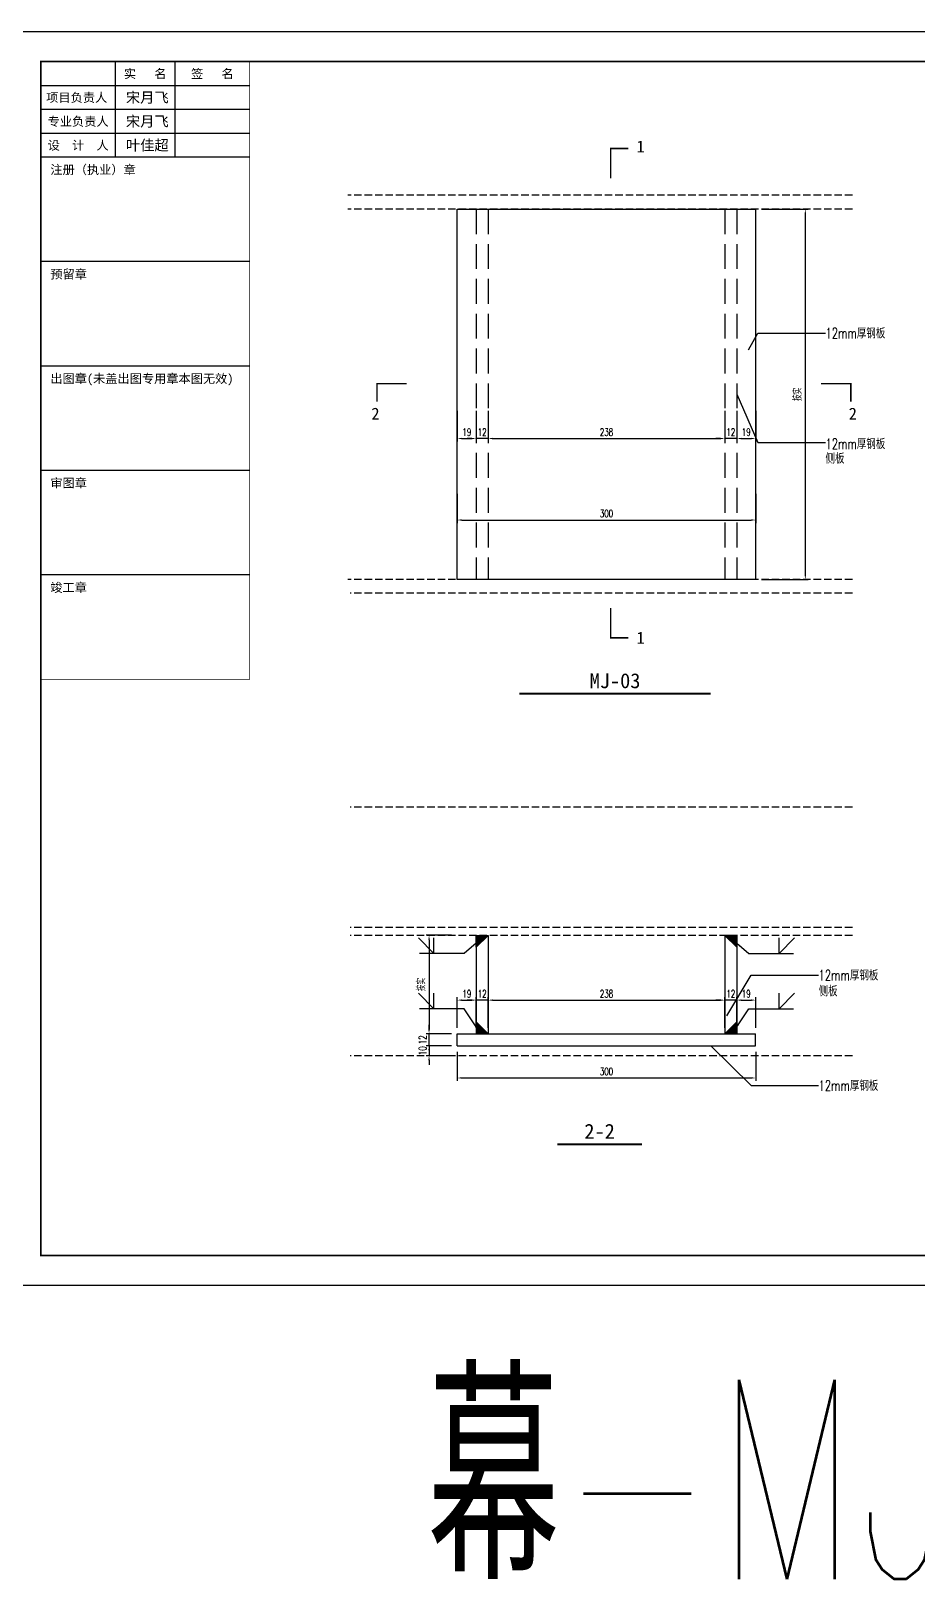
# Model space of a CAD drawing. Extents: x -104256 to -27901, y -155913 to -111823.
# Drawn here: x -87001 to -86110, y -149984 to -148428 of the extents above; entities that cross this region are included whole.
import ezdxf
from ezdxf.enums import TextEntityAlignment as Align

# ---------------------------------------------------------------- set-up
doc = ezdxf.new("R2010")
doc.units = 0
doc.linetypes.add('__DASH', pattern=[0.35, 0.25, -0.1])
doc.linetypes.add('ZN-DASH', pattern=[0.35, 0.25, -0.1])
for name, color, linetype in [('!ZN1-文字-7', 7, 'Continuous'), ('!ZN1-标注-173', 173, 'Continuous'), ('!ZN5-钢材断面-2', 2, 'Continuous'), ('!ZN6-虚线-8', 8, 'ZN-DASH'), ('!ZN7-符号-173', 173, 'Continuous'), ('!ZN7-索引-3', 3, 'Continuous'), ('0-cxFrame', 155, 'Continuous'), ('qianming', 155, 'Continuous')]:
    doc.layers.add(name, color=color, linetype=linetype)
doc.layers.add('0-cxText', color=131, linetype='Continuous', lineweight=25)
doc.layers.add('细线', color=11, linetype='Continuous', lineweight=9)
doc.styles.add('cx_biaoti', font='')
doc.styles.add('cx_tuming', font='simhei.ttf')
doc.styles.add('cx_tuqian1', font='')
doc.styles.add('ZNDimTStyle', font='ROMANS.shx', dxfattribs={"width": 0.7, "bigfont": 'CHINESE.shx'})
doc.styles.add('ZNTextStyle', font='ROMANS.shx', dxfattribs={"width": 0.7, "bigfont": 'CHINESE.shx'})
doc.styles.add('中南符号', font='simhei.ttf')
doc.styles.add('图框宋体', font='', dxfattribs={"width": 0.75})
doc.styles.add('黑体', font='simhei.ttf', dxfattribs={"height": 12})
doc.styles.get('cx_biaoti').set_extended_font_data('SimSun')
doc.styles.get('cx_tuqian1').set_extended_font_data('SimSun')
doc.styles.get('图框宋体').set_extended_font_data('SimSun')
doc.dimstyles.new('ZN机械-3', dxfattribs={"dimscale": 3, "dimtxt": 2.5, "dimasz": 1.5, "dimexe": 1, "dimexo": 2, "dimgap": 0.9, "dimtad": 1, "dimdec": 0, "dimzin": 0, "dimdsep": 46, "dimtxsty": 'ZNDimTStyle', "dimcen": 2.5, "dimdle": 1, "dimclrd": 173, "dimclre": 173, "dimclrt": 7, "dimazin": 2, "dimtfac": 1, "dimtdec": 4, "dimtix": 1, "dimtmove": 2, "dimatfit": 3, "dimfxl": 0, "dimfrac": 2, "dimtolj": 1, "dimtzin": 0, "dimarcsym": 0})

# ---------------------------------------------------------------- blocks, each defined once
blk = doc.blocks.new('zjcx_lan_xinxi(Dragon)')
for p, q in [((7000, -3200), (0, -3200)), ((7000, -6700), (0, -6700)), ((7000, -10200), (0, -10200)), ((7000, -13700), (0, -13700)), ((7000, -17200), (0, -17200))]:
    blk.add_line(p, q)
at = {"const_width": 25}
blk.add_lwpolyline([(0, -20700), (7000, -20700), (7000, 0), (0, 0)], close=True, dxfattribs=at)
for points in [[(2500, -3200), (2500, 0)], [(4500, -3200), (4500, 0)], [(0, -800), (7000, -800)], [(0, -1600), (7000, -1600)], [(0, -2400), (7000, -2400)]]:
    blk.add_lwpolyline(points)
for points in [[(7000, -3200), (7000, 0)], [(0, -3200), (7000, -3200)], [(0, -20700), (7000, -20700), (7000, -3200)], [(0, -20700), (7000, -20700)]]:
    blk.add_lwpolyline(points, dxfattribs=at)
at = {"style": '图框宋体'}
for s, p in [('实   名', (3500, -400)), ('签   名', (5750, -400)), ('项目负责人', (1204, -1200)), ('专业负责人', (1250, -2000)), ('设  计  人', (1250, -2800))]:
    blk.add_text(s, height=300, dxfattribs=at).set_placement(p, align=Align.MIDDLE)
for s, p in [('注册（执业）章', (318, -3771)), ('预留章', (318, -7271)), ('出图章(未盖出图专用章本图无效)', (318, -10771)), ('审图章', (318, -14271)), ('竣工章', (318, -17771))]:
    blk.add_text(s, height=300, dxfattribs=at).set_placement(p)
blk = doc.blocks.new('T-信息(Dragon)')
at = {"layer": '0-cxFrame'}
blk.add_blockref('zjcx_lan_xinxi(Dragon)', (0, 0), dxfattribs=at)
at = {"layer": 'qianming', "color": 3, "style": 'cx_biaoti'}
for s, p in [('宋月飞', (3569, -1203)), ('宋月飞', (3569, -2003)), ('叶佳超', (3569, -2803))]:
    blk.add_text(s, height=350, dxfattribs=at).set_placement(p, align=Align.MIDDLE_CENTER)
blk = doc.blocks.new('TK22.A2 L(Dragon)')
at = {"layer": '0-cxFrame', "color": 7, "const_width": 0.5}
blk.add_lwpolyline([(0, 0), (-594, 0), (-594, 420), (0, 420)], close=True, dxfattribs=at)
at = {"layer": '0-cxFrame', "const_width": 0.5}
blk.add_lwpolyline([(-80, 10), (-574, 10), (-574, 410), (-80, 410)], close=True, dxfattribs=at)
at = {"layer": '0-cxFrame', "xscale": 0.01, "yscale": 0.01, "zscale": 0.01}
blk.add_blockref('T-信息(Dragon)', (-574, 410), dxfattribs=at)
at = {"style": '黑体', "flags": 4}
blk.add_attdef('图幅', text='', height=3.3, dxfattribs=at).set_placement((-40, 3), align=Align.RIGHT)
at = {"layer": '0-cxText', "flags": 4}
for tag, height, style, p in [('建设单位', 3.5, 'cx_tuming', (-45, 240)), ('项目名称', 3.5, 'cx_tuming', (-45, 210)), ('子项名称', 3.5, 'cx_tuming', (-45, 180)), ('工程编号', 3.3, 'cx_tuqian1', (-35, 165)), ('图名1', 3.5, 'cx_tuming', (-45, 87)), ('图名2', 3.5, 'cx_tuming', (-45, 79)), ('图名3', 3.5, 'cx_tuming', (-45, 71)), ('出图日期', 3.3, 'cx_tuqian1', (-39, 60)), ('专业', 3.3, 'cx_tuqian1', (-55, 52)), ('图号', 3.3, 'cx_tuqian1', (-55, 44)), ('版次', 3.3, 'cx_tuqian1', (-20, 44))]:
    blk.add_attdef(tag, text='', height=height, dxfattribs=dict(at, style=style)).set_placement(p, align=Align.MIDDLE)
at = {"layer": 'Defpoints', "color": 6, "flags": 4}
for tag, height, style, p in [('tufu', 3.3, '黑体', (-12, 12)), ('dwfname', 4, 'cx_tuqian1', (-80, 3))]:
    blk.add_attdef(tag, text='', height=height, dxfattribs=dict(at, style=style)).set_placement(p, align=Align.RIGHT)
blk = doc.blocks.new('*D131')
at = {"layer": '!ZN1-标注-173', "color": 173, "lineweight": -2, "ltscale": 30, "transparency": 16777216}
for p, q in [((-86572.6, -149453.7), (-86572.6, -149483.1)), ((-86272.6, -149453.7), (-86272.6, -149483.1)), ((-86568.1, -149480.1), (-86277.1, -149480.1))]:
    blk.add_line(p, q, dxfattribs=at)
at = {"layer": '!ZN1-标注-173', "color": 173, "ltscale": 30, "transparency": 16777216}
for points in [[(-86568.1, -149479.3), (-86568.1, -149480.8), (-86572.6, -149480.1)], [(-86277.1, -149479.3), (-86277.1, -149480.8), (-86272.6, -149480.1)]]:
    blk.add_solid(points, dxfattribs=at)
at = {"layer": 'Defpoints', "color": 0, "ltscale": 30, "transparency": 16777216}
for p in [(-86572.6, -149447.7), (-86272.6, -149447.7), (-86272.6, -149480.1)]:
    blk.add_point(p, dxfattribs=at)
at = {"layer": '!ZN1-标注-173', "color": 7, "ltscale": 30, "transparency": 16777216, "insert": (-86422.6, -149473.6), "char_height": 7.5, "attachment_point": 5, "style": 'ZNDimTStyle'}
blk.add_mtext('\\A1;300', dxfattribs=at)
blk = doc.blocks.new('*D132')
at = {"layer": '!ZN1-标注-173', "color": 173, "lineweight": -2, "ltscale": 30, "transparency": 16777216}
for p, q in [((-86601, -149431.2), (-86601, -149426.7)), ((-86578.6, -149435.7), (-86604, -149435.7)), ((-86578.6, -149447.7), (-86604, -149447.7)), ((-86601, -149447.7), (-86601, -149435.7)), ((-86601, -149452.2), (-86601, -149456.7))]:
    blk.add_line(p, q, dxfattribs=at)
at = {"layer": '!ZN1-标注-173', "color": 173, "ltscale": 30, "transparency": 16777216}
for points in [[(-86601.8, -149431.2), (-86600.3, -149431.2), (-86601, -149435.7)], [(-86601.8, -149452.2), (-86600.3, -149452.2), (-86601, -149447.7)]]:
    blk.add_solid(points, dxfattribs=at)
at = {"layer": 'Defpoints', "color": 0, "ltscale": 30, "transparency": 16777216}
for p in [(-86601, -149435.7), (-86572.6, -149435.7), (-86572.6, -149447.7)]:
    blk.add_point(p, dxfattribs=at)
at = {"layer": '!ZN1-标注-173', "color": 7, "ltscale": 30, "transparency": 16777216, "insert": (-86607.5, -149441.7), "char_height": 7.5, "attachment_point": 5, "rotation": 90, "style": 'ZNDimTStyle'}
blk.add_mtext('\\A1;12', dxfattribs=at)
blk = doc.blocks.new('*D133')
at = {"layer": '!ZN1-标注-173', "color": 173, "lineweight": -2, "ltscale": 30, "transparency": 16777216}
for p, q in [((-86578.6, -149336.7), (-86604, -149336.7)), ((-86601, -149341.2), (-86601, -149431.2)), ((-86578.6, -149435.7), (-86604, -149435.7))]:
    blk.add_line(p, q, dxfattribs=at)
at = {"layer": '!ZN1-标注-173', "color": 173, "ltscale": 30, "transparency": 16777216}
for points in [[(-86601.8, -149341.2), (-86600.3, -149341.2), (-86601, -149336.7)], [(-86601.8, -149431.2), (-86600.3, -149431.2), (-86601, -149435.7)]]:
    blk.add_solid(points, dxfattribs=at)
at = {"layer": 'Defpoints', "color": 0, "ltscale": 30, "transparency": 16777216}
for p in [(-86572.6, -149336.7), (-86601, -149435.7), (-86572.6, -149435.7)]:
    blk.add_point(p, dxfattribs=at)
at = {"layer": '!ZN1-标注-173', "color": 7, "ltscale": 30, "transparency": 16777216, "insert": (-86608.5, -149386.2), "char_height": 7.5, "attachment_point": 5, "rotation": 90, "style": 'ZNDimTStyle'}
blk.add_mtext('\\A1;按实', dxfattribs=at)
blk = doc.blocks.new('*D134')
at = {"layer": '!ZN1-标注-173', "color": 173, "lineweight": -2, "ltscale": 30, "transparency": 16777216}
for p, q in [((-86578.6, -149447.7), (-86604, -149447.7)), ((-86601, -149443.2), (-86601, -149438.7)), ((-86601, -149447.7), (-86601, -149457.7)), ((-86578.6, -149457.7), (-86604, -149457.7)), ((-86601, -149462.2), (-86601, -149466.7))]:
    blk.add_line(p, q, dxfattribs=at)
at = {"layer": '!ZN1-标注-173', "color": 173, "ltscale": 30, "transparency": 16777216}
for points in [[(-86601.8, -149443.2), (-86600.3, -149443.2), (-86601, -149447.7)], [(-86601.8, -149462.2), (-86600.3, -149462.2), (-86601, -149457.7)]]:
    blk.add_solid(points, dxfattribs=at)
at = {"layer": 'Defpoints', "color": 0, "ltscale": 30, "transparency": 16777216}
for p in [(-86572.6, -149447.7), (-86601, -149457.7), (-86572.6, -149457.7)]:
    blk.add_point(p, dxfattribs=at)
at = {"layer": '!ZN1-标注-173', "color": 7, "ltscale": 30, "transparency": 16777216, "insert": (-86607.5, -149452.7), "char_height": 7.5, "attachment_point": 5, "rotation": 90, "style": 'ZNDimTStyle'}
blk.add_mtext('\\A1;10', dxfattribs=at)
blk = doc.blocks.new('*D135')
at = {"layer": '!ZN1-标注-173', "color": 173, "lineweight": -2, "ltscale": 30, "transparency": 16777216}
for p, q in [((-86572.6, -149429.7), (-86572.6, -149398.8)), ((-86568.1, -149401.8), (-86558.1, -149401.8)), ((-86553.6, -149429.7), (-86553.6, -149398.8))]:
    blk.add_line(p, q, dxfattribs=at)
at = {"layer": '!ZN1-标注-173', "color": 173, "ltscale": 30, "transparency": 16777216}
for points in [[(-86568.1, -149401.1), (-86568.1, -149402.6), (-86572.6, -149401.8)], [(-86558.1, -149401.1), (-86558.1, -149402.6), (-86553.6, -149401.8)]]:
    blk.add_solid(points, dxfattribs=at)
at = {"layer": 'Defpoints', "color": 0, "ltscale": 30, "transparency": 16777216}
for p in [(-86553.6, -149401.8), (-86572.6, -149435.7), (-86553.6, -149435.7)]:
    blk.add_point(p, dxfattribs=at)
at = {"layer": '!ZN1-标注-173', "color": 7, "ltscale": 30, "transparency": 16777216, "insert": (-86563.1, -149395.4), "char_height": 7.5, "attachment_point": 5, "style": 'ZNDimTStyle'}
blk.add_mtext('\\A1;19', dxfattribs=at)
blk = doc.blocks.new('*D136')
at = {"layer": '!ZN1-标注-173', "color": 173, "lineweight": -2, "ltscale": 30, "transparency": 16777216}
for p, q in [((-86558.1, -149401.8), (-86562.6, -149401.8)), ((-86553.6, -149429.7), (-86553.6, -149398.8)), ((-86541.6, -149401.8), (-86553.6, -149401.8)), ((-86541.6, -149429.7), (-86541.6, -149398.8)), ((-86537.1, -149401.8), (-86532.6, -149401.8))]:
    blk.add_line(p, q, dxfattribs=at)
at = {"layer": '!ZN1-标注-173', "color": 173, "ltscale": 30, "transparency": 16777216}
for points in [[(-86558.1, -149401.1), (-86558.1, -149402.6), (-86553.6, -149401.8)], [(-86537.1, -149401.1), (-86537.1, -149402.6), (-86541.6, -149401.8)]]:
    blk.add_solid(points, dxfattribs=at)
at = {"layer": 'Defpoints', "color": 0, "ltscale": 30, "transparency": 16777216}
for p in [(-86553.6, -149401.8), (-86553.6, -149435.7), (-86541.6, -149435.7)]:
    blk.add_point(p, dxfattribs=at)
at = {"layer": '!ZN1-标注-173', "color": 7, "ltscale": 30, "transparency": 16777216, "insert": (-86547.6, -149395.4), "char_height": 7.5, "attachment_point": 5, "style": 'ZNDimTStyle'}
blk.add_mtext('\\A1;12', dxfattribs=at)
blk = doc.blocks.new('*D137')
at = {"layer": '!ZN1-标注-173', "color": 173, "lineweight": -2, "ltscale": 30, "transparency": 16777216}
for p, q in [((-86541.6, -149429.7), (-86541.6, -149398.8)), ((-86537.1, -149401.8), (-86308.1, -149401.8)), ((-86303.6, -149429.7), (-86303.6, -149398.8))]:
    blk.add_line(p, q, dxfattribs=at)
at = {"layer": '!ZN1-标注-173', "color": 173, "ltscale": 30, "transparency": 16777216}
for points in [[(-86537.1, -149401.1), (-86537.1, -149402.6), (-86541.6, -149401.8)], [(-86308.1, -149401.1), (-86308.1, -149402.6), (-86303.6, -149401.8)]]:
    blk.add_solid(points, dxfattribs=at)
at = {"layer": 'Defpoints', "color": 0, "ltscale": 30, "transparency": 16777216}
for p in [(-86303.6, -149401.8), (-86541.6, -149435.7), (-86303.6, -149435.7)]:
    blk.add_point(p, dxfattribs=at)
at = {"layer": '!ZN1-标注-173', "color": 7, "ltscale": 30, "transparency": 16777216, "insert": (-86422.6, -149395.4), "char_height": 7.5, "attachment_point": 5, "style": 'ZNDimTStyle'}
blk.add_mtext('\\A1;238', dxfattribs=at)
blk = doc.blocks.new('*D138')
at = {"layer": '!ZN1-标注-173', "color": 173, "lineweight": -2, "ltscale": 30, "transparency": 16777216}
for p, q in [((-86308.1, -149401.8), (-86312.6, -149401.8)), ((-86303.6, -149429.7), (-86303.6, -149398.8)), ((-86291.6, -149401.8), (-86303.6, -149401.8)), ((-86291.6, -149429.7), (-86291.6, -149398.8)), ((-86287.1, -149401.8), (-86282.6, -149401.8))]:
    blk.add_line(p, q, dxfattribs=at)
at = {"layer": '!ZN1-标注-173', "color": 173, "ltscale": 30, "transparency": 16777216}
for points in [[(-86308.1, -149401.1), (-86308.1, -149402.6), (-86303.6, -149401.8)], [(-86287.1, -149401.1), (-86287.1, -149402.6), (-86291.6, -149401.8)]]:
    blk.add_solid(points, dxfattribs=at)
at = {"layer": 'Defpoints', "color": 0, "ltscale": 30, "transparency": 16777216}
for p in [(-86303.6, -149401.8), (-86303.6, -149435.7), (-86291.6, -149435.7)]:
    blk.add_point(p, dxfattribs=at)
at = {"layer": '!ZN1-标注-173', "color": 7, "ltscale": 30, "transparency": 16777216, "insert": (-86297.6, -149395.4), "char_height": 7.5, "attachment_point": 5, "style": 'ZNDimTStyle'}
blk.add_mtext('\\A1;12', dxfattribs=at)
blk = doc.blocks.new('*D139')
at = {"layer": '!ZN1-标注-173', "color": 173, "lineweight": -2, "ltscale": 30, "transparency": 16777216}
for p, q in [((-86291.6, -149429.7), (-86291.6, -149398.8)), ((-86287.1, -149401.8), (-86277.1, -149401.8)), ((-86272.6, -149429.7), (-86272.6, -149398.8))]:
    blk.add_line(p, q, dxfattribs=at)
at = {"layer": '!ZN1-标注-173', "color": 173, "ltscale": 30, "transparency": 16777216}
for points in [[(-86287.1, -149401.1), (-86287.1, -149402.6), (-86291.6, -149401.8)], [(-86277.1, -149401.1), (-86277.1, -149402.6), (-86272.6, -149401.8)]]:
    blk.add_solid(points, dxfattribs=at)
at = {"layer": 'Defpoints', "color": 0, "ltscale": 30, "transparency": 16777216}
for p in [(-86272.6, -149401.8), (-86291.6, -149435.7), (-86272.6, -149435.7)]:
    blk.add_point(p, dxfattribs=at)
at = {"layer": '!ZN1-标注-173', "color": 7, "ltscale": 30, "transparency": 16777216, "insert": (-86282.1, -149395.4), "char_height": 7.5, "attachment_point": 5, "style": 'ZNDimTStyle'}
blk.add_mtext('\\A1;19', dxfattribs=at)
blk = doc.blocks.new('*D140')
at = {"layer": '!ZN1-标注-173', "color": 173, "lineweight": -2, "ltscale": 30, "transparency": 16777216}
for p, q in [((-86572.6, -148809.5), (-86572.6, -148840.4)), ((-86553.6, -148809.5), (-86553.6, -148840.4)), ((-86568.1, -148837.4), (-86558.1, -148837.4))]:
    blk.add_line(p, q, dxfattribs=at)
at = {"layer": '!ZN1-标注-173', "color": 173, "ltscale": 30, "transparency": 16777216}
for points in [[(-86568.1, -148836.6), (-86568.1, -148838.1), (-86572.6, -148837.4)], [(-86558.1, -148836.6), (-86558.1, -148838.1), (-86553.6, -148837.4)]]:
    blk.add_solid(points, dxfattribs=at)
at = {"layer": 'Defpoints', "color": 0, "ltscale": 30, "transparency": 16777216}
for p in [(-86572.6, -148803.5), (-86553.6, -148803.5), (-86553.6, -148837.4)]:
    blk.add_point(p, dxfattribs=at)
at = {"layer": '!ZN1-标注-173', "color": 7, "ltscale": 30, "transparency": 16777216, "insert": (-86563.1, -148830.9), "char_height": 7.5, "attachment_point": 5, "style": 'ZNDimTStyle'}
blk.add_mtext('\\A1;19', dxfattribs=at)
blk = doc.blocks.new('*D141')
at = {"layer": '!ZN1-标注-173', "color": 173, "lineweight": -2, "ltscale": 30, "transparency": 16777216}
for p, q in [((-86553.6, -148809.5), (-86553.6, -148840.4)), ((-86541.6, -148809.5), (-86541.6, -148840.4)), ((-86558.1, -148837.4), (-86562.6, -148837.4)), ((-86541.6, -148837.4), (-86553.6, -148837.4)), ((-86537.1, -148837.4), (-86532.6, -148837.4))]:
    blk.add_line(p, q, dxfattribs=at)
at = {"layer": '!ZN1-标注-173', "color": 173, "ltscale": 30, "transparency": 16777216}
for points in [[(-86558.1, -148836.6), (-86558.1, -148838.1), (-86553.6, -148837.4)], [(-86537.1, -148836.6), (-86537.1, -148838.1), (-86541.6, -148837.4)]]:
    blk.add_solid(points, dxfattribs=at)
at = {"layer": 'Defpoints', "color": 0, "ltscale": 30, "transparency": 16777216}
for p in [(-86553.6, -148803.5), (-86541.6, -148803.5), (-86553.6, -148837.4)]:
    blk.add_point(p, dxfattribs=at)
at = {"layer": '!ZN1-标注-173', "color": 7, "ltscale": 30, "transparency": 16777216, "insert": (-86547.6, -148830.9), "char_height": 7.5, "attachment_point": 5, "style": 'ZNDimTStyle'}
blk.add_mtext('\\A1;12', dxfattribs=at)
blk = doc.blocks.new('*D142')
at = {"layer": '!ZN1-标注-173', "color": 173, "lineweight": -2, "ltscale": 30, "transparency": 16777216}
for p, q in [((-86541.6, -148809.5), (-86541.6, -148840.4)), ((-86303.6, -148809.5), (-86303.6, -148840.4)), ((-86537.1, -148837.4), (-86308.1, -148837.4))]:
    blk.add_line(p, q, dxfattribs=at)
at = {"layer": '!ZN1-标注-173', "color": 173, "ltscale": 30, "transparency": 16777216}
for points in [[(-86537.1, -148836.6), (-86537.1, -148838.1), (-86541.6, -148837.4)], [(-86308.1, -148836.6), (-86308.1, -148838.1), (-86303.6, -148837.4)]]:
    blk.add_solid(points, dxfattribs=at)
at = {"layer": 'Defpoints', "color": 0, "ltscale": 30, "transparency": 16777216}
for p in [(-86541.6, -148803.5), (-86303.6, -148803.5), (-86303.6, -148837.4)]:
    blk.add_point(p, dxfattribs=at)
at = {"layer": '!ZN1-标注-173', "color": 7, "ltscale": 30, "transparency": 16777216, "insert": (-86422.6, -148830.9), "char_height": 7.5, "attachment_point": 5, "style": 'ZNDimTStyle'}
blk.add_mtext('\\A1;238', dxfattribs=at)
blk = doc.blocks.new('*D143')
at = {"layer": '!ZN1-标注-173', "color": 173, "lineweight": -2, "ltscale": 30, "transparency": 16777216}
for p, q in [((-86303.6, -148809.5), (-86303.6, -148840.4)), ((-86291.6, -148809.5), (-86291.6, -148840.4)), ((-86308.1, -148837.4), (-86312.6, -148837.4)), ((-86291.6, -148837.4), (-86303.6, -148837.4)), ((-86287.1, -148837.4), (-86282.6, -148837.4))]:
    blk.add_line(p, q, dxfattribs=at)
at = {"layer": '!ZN1-标注-173', "color": 173, "ltscale": 30, "transparency": 16777216}
for points in [[(-86308.1, -148836.6), (-86308.1, -148838.1), (-86303.6, -148837.4)], [(-86287.1, -148836.6), (-86287.1, -148838.1), (-86291.6, -148837.4)]]:
    blk.add_solid(points, dxfattribs=at)
at = {"layer": 'Defpoints', "color": 0, "ltscale": 30, "transparency": 16777216}
for p in [(-86303.6, -148803.5), (-86291.6, -148803.5), (-86303.6, -148837.4)]:
    blk.add_point(p, dxfattribs=at)
at = {"layer": '!ZN1-标注-173', "color": 7, "ltscale": 30, "transparency": 16777216, "insert": (-86297.6, -148830.9), "char_height": 7.5, "attachment_point": 5, "style": 'ZNDimTStyle'}
blk.add_mtext('\\A1;12', dxfattribs=at)
blk = doc.blocks.new('*D144')
at = {"layer": '!ZN1-标注-173', "color": 173, "lineweight": -2, "ltscale": 30, "transparency": 16777216}
for p, q in [((-86291.6, -148809.5), (-86291.6, -148840.4)), ((-86272.6, -148809.5), (-86272.6, -148840.4)), ((-86287.1, -148837.4), (-86277.1, -148837.4))]:
    blk.add_line(p, q, dxfattribs=at)
at = {"layer": '!ZN1-标注-173', "color": 173, "ltscale": 30, "transparency": 16777216}
for points in [[(-86287.1, -148836.6), (-86287.1, -148838.1), (-86291.6, -148837.4)], [(-86277.1, -148836.6), (-86277.1, -148838.1), (-86272.6, -148837.4)]]:
    blk.add_solid(points, dxfattribs=at)
at = {"layer": 'Defpoints', "color": 0, "ltscale": 30, "transparency": 16777216}
for p in [(-86291.6, -148803.5), (-86272.6, -148803.5), (-86272.6, -148837.4)]:
    blk.add_point(p, dxfattribs=at)
at = {"layer": '!ZN1-标注-173', "color": 7, "ltscale": 30, "transparency": 16777216, "insert": (-86282.1, -148830.9), "char_height": 7.5, "attachment_point": 5, "style": 'ZNDimTStyle'}
blk.add_mtext('\\A1;19', dxfattribs=at)
blk = doc.blocks.new('*D145')
at = {"layer": '!ZN1-标注-173', "color": 173, "lineweight": -2, "ltscale": 30, "transparency": 16777216}
for p, q in [((-86572.6, -148892.9), (-86572.6, -148922.3)), ((-86272.6, -148892.9), (-86272.6, -148922.3)), ((-86568.1, -148919.3), (-86277.1, -148919.3))]:
    blk.add_line(p, q, dxfattribs=at)
at = {"layer": '!ZN1-标注-173', "color": 173, "ltscale": 30, "transparency": 16777216}
for points in [[(-86568.1, -148918.5), (-86568.1, -148920), (-86572.6, -148919.3)], [(-86277.1, -148918.5), (-86277.1, -148920), (-86272.6, -148919.3)]]:
    blk.add_solid(points, dxfattribs=at)
at = {"layer": 'Defpoints', "color": 0, "ltscale": 30, "transparency": 16777216}
for p in [(-86572.6, -148886.9), (-86272.6, -148886.9), (-86272.6, -148919.3)]:
    blk.add_point(p, dxfattribs=at)
at = {"layer": '!ZN1-标注-173', "color": 7, "ltscale": 30, "transparency": 16777216, "insert": (-86422.6, -148912.8), "char_height": 7.5, "attachment_point": 5, "style": 'ZNDimTStyle'}
blk.add_mtext('\\A1;300', dxfattribs=at)
blk = doc.blocks.new('*D146')
at = {"layer": '!ZN1-标注-173', "color": 173, "lineweight": -2, "ltscale": 30, "transparency": 16777216}
for p, q in [((-86266.6, -148606.9, 0), (-86219.7, -148606.9, 0)), ((-86222.7, -148611.4, 0), (-86222.7, -148974.4, 0)), ((-86266.6, -148978.9, 0), (-86219.7, -148978.9, 0))]:
    blk.add_line(p, q, dxfattribs=at)
at = {"layer": '!ZN1-标注-173', "color": 173, "ltscale": 30, "transparency": 16777216}
for points in [[(-86223.4, -148611.4, 0), (-86221.9, -148611.4, 0), (-86222.7, -148606.9, 0)], [(-86223.4, -148974.4, 0), (-86221.9, -148974.4, 0), (-86222.7, -148978.9, 0)]]:
    blk.add_solid(points, dxfattribs=at)
at = {"layer": 'Defpoints', "color": 0, "ltscale": 30, "transparency": 16777216}
for p in [(-86272.6, -148606.9), (-86272.6, -148978.9), (-86222.7, -148978.9, 0)]:
    blk.add_point(p, dxfattribs=at)
at = {"layer": '!ZN1-标注-173', "color": 7, "ltscale": 30, "transparency": 16777216, "insert": (-86230.1, -148792.9, 0), "char_height": 7.5, "attachment_point": 5, "rotation": 90, "style": 'ZNDimTStyle'}
blk.add_mtext('\\A1;按实', dxfattribs=at)
blk = doc.blocks.new('Zsymbol-Profile')
at = {"const_width": 0.5}
blk.add_lwpolyline([(0, -6), (0, 0), (10, 0)], dxfattribs=at)
at = {"color": 0, "style": '中南符号', "flags": 8}
for tag, height, p in [('索引图号', 3, (5, 2.84)), ('编号', 4, (0, -10.06))]:
    blk.add_attdef(tag, text='', height=height, dxfattribs=at).set_placement(p, align=Align.MIDDLE_CENTER)
blk = doc.blocks.new('*U125')
at = {"const_width": 0.7}
blk.add_lwpolyline([(0, 0), (28.42, 0)], dxfattribs=at)
at = {"color": 0, "style": '中南符号', "flags": 8}
blk.add_attdef('图名', text='', height=5, dxfattribs=at).set_placement((14.21, 1.85), align=Align.CENTER)
blk.add_attdef('比例', (31.22, 1.85), '', height=4, dxfattribs=at)
blk = doc.blocks.new('*U126')
at = {"const_width": 0.7}
blk.add_lwpolyline([(0, 0), (64.19, 0)], dxfattribs=at)
at = {"color": 0, "style": '中南符号', "flags": 8}
blk.add_attdef('图名', text='', height=5, dxfattribs=at).set_placement((32.09, 1.85), align=Align.CENTER)
blk.add_attdef('比例', (66.99, 1.85), '', height=4, dxfattribs=at)
blk = doc.blocks.new('20250902091300')
at = {"layer": '细线', "ltscale": 30}
h = blk.add_hatch(color=8, dxfattribs=at)
h.dxf.hatch_style = 1
h.paths.add_polyline_path([(-131, 109), (-131, 121), (-119, 121)])
h = blk.add_hatch(color=8, dxfattribs=at)
h.dxf.hatch_style = 1
h.paths.add_polyline_path([(131, 109), (131, 121), (119, 121)])
h = blk.add_hatch(color=8, dxfattribs=at)
h.dxf.hatch_style = 1
h.paths.add_polyline_path([(-131, 34), (-131, 22), (-119, 22)])
h = blk.add_hatch(color=8, dxfattribs=at)
h.dxf.hatch_style = 1
h.paths.add_polyline_path([(131, 34), (131, 22), (119, 22)])
at = {"layer": '!ZN5-钢材断面-2'}
for p, q in [((-131, 121), (-131, 22)), ((-119, 121), (-119, 22)), ((119, 121), (119, 22)), ((131, 121), (131, 22)), ((-150, 22), (150, 22)), ((-150, 10), (-150, 22)), ((150, 10), (150, 22)), ((-150, 10), (150, 10))]:
    blk.add_line(p, q, dxfattribs=at)
at = {"ltscale": 30}
for points in [[(-131, 109), (-131, 121), (-119, 121)], [(131, 109), (131, 121), (119, 121)], [(-131, 34), (-131, 22), (-119, 22)], [(131, 34), (131, 22), (119, 22)]]:
    blk.add_lwpolyline(points, close=True, dxfattribs=at)

msp = doc.modelspace()

# ---------------------------------------------------------------- linework, layer by layer
at = {"layer": '!ZN5-钢材断面-2', "linetype": '__DASH', "ltscale": 100}
for p, q in [((-86553.62, -148606.91), (-86553.62, -148978.91)), ((-86541.62, -148606.91), (-86541.62, -148978.91)), ((-86303.62, -148606.91), (-86303.62, -148978.91)), ((-86291.62, -148606.91), (-86291.62, -148978.91))]:
    msp.add_line(p, q, dxfattribs=at)
at = {"layer": '!ZN5-钢材断面-2', "ltscale": 50}
msp.add_lwpolyline([(-86572.62, -148606.91), (-86272.62, -148606.91), (-86272.62, -148978.91), (-86572.62, -148978.91)], close=True, dxfattribs=at)
at = {"layer": '!ZN6-虚线-8', "color": 8, "linetype": 'ZN-DASH', "ltscale": 30}
for p, q in [((-86175.32, -148592.91), (-86682.68, -148592.91)), ((-86175.32, -148606.91), (-86682.68, -148606.91)), ((-86175.32, -148978.91), (-86682.68, -148978.91)), ((-86175.32, -148992.91), (-86680.46, -148992.91)), ((-86175.32, -149207.74), (-86680.46, -149207.74)), ((-86175.32, -149328.74), (-86680.46, -149328.74)), ((-86175.32, -149336.74), (-86680.46, -149336.74)), ((-86175.32, -149457.74), (-86680.46, -149457.74))]:
    msp.add_line(p, q, dxfattribs=at)
at = {"ltscale": 30}
for points in [[(-86596.21, -149354.81), (-86611.79, -149339.24)], [(-86596.21, -149354.81), (-86596.21, -149339.24)], [(-86249.04, -149354.81), (-86249.04, -149339.24)], [(-86249.04, -149354.81), (-86233.46, -149339.24)], [(-86596.21, -149410.53), (-86611.79, -149394.96)], [(-86596.21, -149410.53), (-86596.21, -149394.96)], [(-86249.04, -149410.53), (-86249.04, -149394.96)], [(-86249.04, -149410.53), (-86233.46, -149394.96)]]:
    msp.add_lwpolyline(points, dxfattribs=at)

# ---------------------------------------------------------------- block references
at = {"layer": '!ZN7-符号-173', "color": 7, "ltscale": 30}
ref = msp.add_blockref('*U126', (-86510.27, -149093.83), dxfattribs=dict(at, xscale=3, yscale=3, zscale=3))
ref.add_attrib('图名', 'MJ-03', dxfattribs={"layer": '0', "color": 0, "height": 15, "style": '中南符号'}).set_placement((-86413.99, -149088.29), align=Align.CENTER)
ref = msp.add_blockref('*U125', (-86472.17, -149546.71), dxfattribs=dict(at, xscale=3, yscale=3, zscale=3))
ref.add_attrib('图名', '2-2', dxfattribs={"layer": '0', "color": 0, "height": 15, "style": '中南符号'}).set_placement((-86429.54, -149541.17), align=Align.CENTER)
at = {"layer": '!ZN7-索引-3', "color": 7, "ltscale": 30}
ref = msp.add_blockref('Zsymbol-Profile', (-86418.48, -148545.83), dxfattribs=dict(at, xscale=-3, yscale=3, zscale=3, rotation=90))
ref.add_attrib('编号', '1', dxfattribs={"layer": '0', "color": 0, "height": 12, "style": '中南符号'}).set_placement((-86388.28, -148543.87), align=Align.MIDDLE_CENTER)
ref = msp.add_blockref('Zsymbol-Profile', (-86653.42, -148782.19), dxfattribs=dict(at, xscale=3, yscale=3, zscale=3))
ref.add_attrib('编号', '2', dxfattribs={"layer": '0', "color": 0, "height": 12, "style": '中南符号'}).set_placement((-86654.9, -148812.38), align=Align.MIDDLE_CENTER)
ref = msp.add_blockref('Zsymbol-Profile', (-86176.84, -148782.19), dxfattribs=dict(at, xscale=-3, yscale=3, zscale=3))
ref.add_attrib('编号', '2', dxfattribs={"layer": '0', "color": 0, "height": 12, "style": '中南符号'}).set_placement((-86174.89, -148812.38), align=Align.MIDDLE_CENTER)
ref = msp.add_blockref('Zsymbol-Profile', (-86418.48, -149037.65), dxfattribs=dict(at, xscale=3, yscale=3, zscale=3, rotation=90))
ref.add_attrib('编号', '1', dxfattribs={"layer": '0', "color": 0, "height": 12, "style": '中南符号'}).set_placement((-86388.28, -149037.65), align=Align.MIDDLE_CENTER)
at = {"ltscale": 50}
msp.add_blockref('20250902091300', (-86422.62, -149457.74), dxfattribs=at)
at = {"layer": '0-cxFrame', "xscale": 3, "yscale": 3, "zscale": 3}
msp.add_blockref('TK22.A2 L(Dragon)', (-85269.4, -149688.48), dxfattribs=at)

# ---------------------------------------------------------------- texts
at = {"layer": '!ZN1-文字-7', "ltscale": 30, "style": 'ZNTextStyle', "width": 0.7}
for s, p in [('12mm厚钢板', (-86202.39, -148731.52)), ('12mm厚钢板', (-86202.39, -148842.74)), ('侧板', (-86202.39, -148857.35)), ('12mm厚钢板', (-86209.38, -149376.79)), ('侧板', (-86209.38, -149392.77)), ('12mm厚钢板', (-86209.38, -149487.7))]:
    msp.add_text(s, height=10.5, dxfattribs=at).set_placement(p, align=Align.MIDDLE_LEFT)
at = {"layer": '!ZN1-文字-7', "ltscale": 20, "style": 'ZNTextStyle', "width": 0.7}
msp.add_text('幕-MJ-03', height=200.258, dxfattribs=at).set_placement((-86602.88, -149883.56, 0), align=Align.MIDDLE_LEFT)

# ---------------------------------------------------------------- dimensions: what is measured, and where the dimension line sits
at = {"layer": '!ZN1-标注-173', "ltscale": 30}
for base, p1, p2, picture, middle in [((-86222.69, -148978.91, 0), (-86272.62, -148606.91), (-86272.62, -148978.91), '*D146', (-86230.13, -148792.91, 0)), ((-86601.03, -149435.74), (-86572.62, -149336.74), (-86572.62, -149435.74), '*D133', (-86608.47, -149386.24))]:
    dim = msp.add_linear_dim(base=base, p1=p1, p2=p2, angle=90, text='按实', dimstyle='ZN机械-3', override={"dimasz": 1.5}, dxfattribs=at)
    dim.commit()
    dim.dimension.update_dxf_attribs({"geometry": picture, "text_midpoint": middle})
for base, p1, p2, picture, middle in [((-86553.62, -148837.39), (-86572.62, -148803.47), (-86553.62, -148803.47), '*D140', (-86563.12, -148830.94)), ((-86553.62, -148837.39), (-86541.62, -148803.47), (-86553.62, -148803.47), '*D141', (-86547.62, -148830.94)), ((-86303.62, -148837.39), (-86541.62, -148803.47), (-86303.62, -148803.47), '*D142', (-86422.62, -148830.94)), ((-86303.62, -148837.39), (-86291.62, -148803.47), (-86303.62, -148803.47), '*D143', (-86297.62, -148830.94)), ((-86272.62, -148837.39), (-86291.62, -148803.47), (-86272.62, -148803.47), '*D144', (-86282.12, -148830.94)), ((-86272.62, -148919.25), (-86572.62, -148886.93), (-86272.62, -148886.93), '*D145', (-86422.62, -148912.8)), ((-86553.62, -149401.82), (-86572.62, -149435.74), (-86553.62, -149435.74), '*D135', (-86563.12, -149395.37)), ((-86553.62, -149401.82), (-86541.62, -149435.74), (-86553.62, -149435.74), '*D136', (-86547.62, -149395.37)), ((-86303.62, -149401.82), (-86541.62, -149435.74), (-86303.62, -149435.74), '*D137', (-86422.62, -149395.37)), ((-86303.62, -149401.82), (-86291.62, -149435.74), (-86303.62, -149435.74), '*D138', (-86297.62, -149395.37)), ((-86272.62, -149401.82), (-86291.62, -149435.74), (-86272.62, -149435.74), '*D139', (-86282.12, -149395.37)), ((-86272.62, -149480.06), (-86572.62, -149447.74), (-86272.62, -149447.74), '*D131', (-86422.62, -149473.61))]:
    dim = msp.add_linear_dim(base=base, p1=p1, p2=p2, dimstyle='ZN机械-3', override={"dimasz": 1.5}, dxfattribs=at)
    dim.commit()
    dim.dimension.update_dxf_attribs({"geometry": picture, "text_midpoint": middle})
for base, p2, picture, middle in [((-86601.03, -149435.74), (-86572.62, -149435.74), '*D132', (-86607.48, -149441.74)), ((-86601.03, -149457.74), (-86572.62, -149457.74), '*D134', (-86607.48, -149452.74))]:
    dim = msp.add_linear_dim(base=base, p1=(-86572.62, -149447.74), p2=p2, angle=90, dimstyle='ZN机械-3', override={"dimasz": 1.5}, dxfattribs=at)
    dim.commit()
    dim.dimension.update_dxf_attribs({"geometry": picture, "text_midpoint": middle})

# ---------------------------------------------------------------- leaders
at = {"layer": '!ZN1-标注-173'}
for points in [[(-86279.86, -148748.12), (-86270.28, -148731.52), (-86202.39, -148731.52)], [(-86291.62, -148792.91), (-86270.28, -148841.31), (-86202.39, -148841.31)], [(-86301.56, -149417.52), (-86277.26, -149376.79), (-86209.38, -149376.79)], [(-86317.72, -149447.74), (-86277.26, -149487.7), (-86209.38, -149487.7)]]:
    msp.add_leader(points, dimstyle='ZN机械-3', override={"dimasz": 1.5}, dxfattribs=at)
at = {"layer": '!ZN1-标注-173', "ltscale": 30}
for points in [[(-86553.62, -149344.64), (-86565.83, -149354.81), (-86610.64, -149354.81)], [(-86291.62, -149344.64), (-86279.42, -149354.81), (-86234.61, -149354.81)], [(-86552.31, -149430.69), (-86565.83, -149410.53), (-86610.64, -149410.53)], [(-86292.94, -149430.69), (-86279.42, -149410.53), (-86234.61, -149410.53)]]:
    msp.add_leader(points, dimstyle='ZN机械-3', override={"dimasz": 1.5}, dxfattribs=at)

doc.saveas('drawing.dxf')
